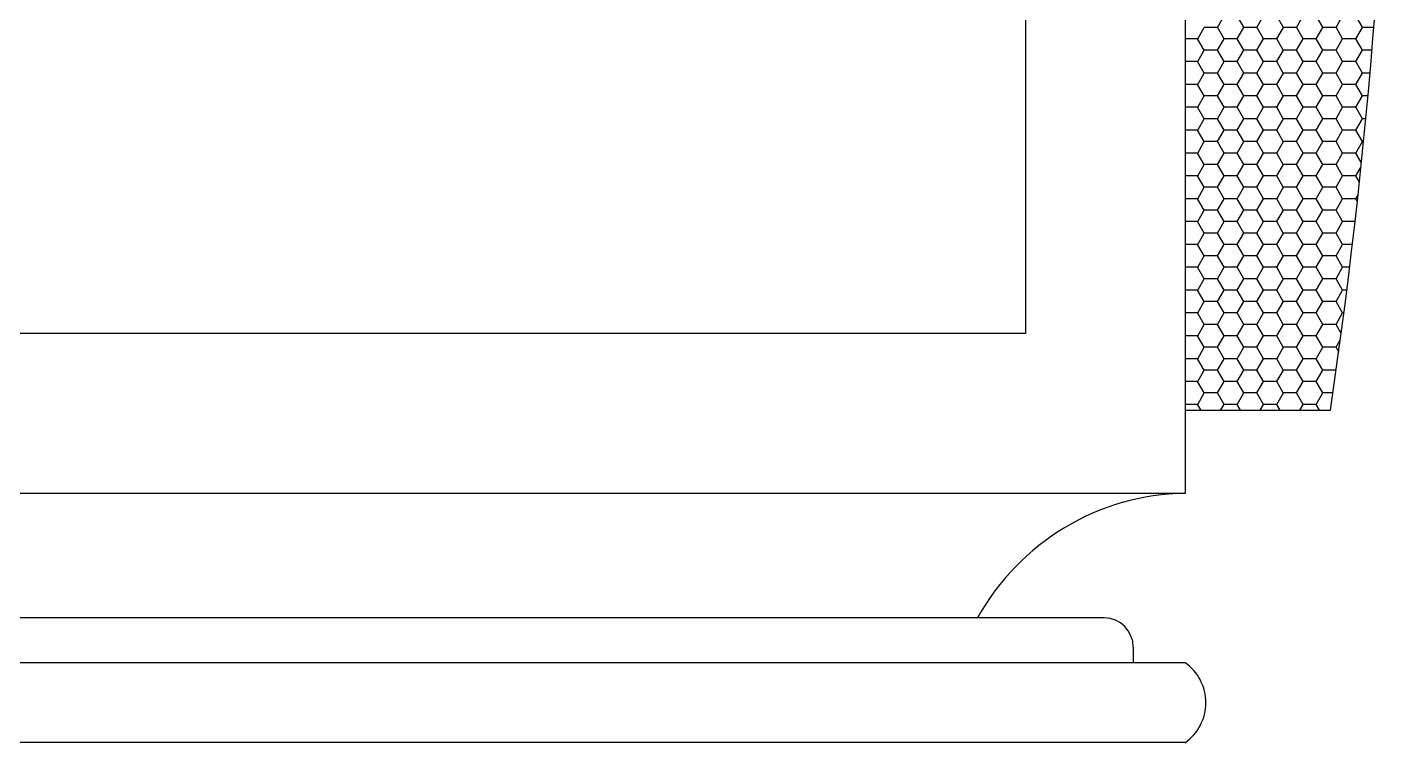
# Model space of a CAD drawing. Header units: millimetres. Extents: x 1474 to 2240, y 2278 to 2630.
# Drawn here: x 2224.448 to 2225.158, y 2607.948 to 2608.319 of the extents above; entities that cross this region are included whole.
import ezdxf

# ---------------------------------------------------------------- set-up
doc = ezdxf.new("R2010")
doc.units = ezdxf.units.MM
doc.layers.add('3', color=3, linetype='Continuous')

msp = doc.modelspace()

# ---------------------------------------------------------------- linework, layer by layer
at = {"layer": '3', "color": 5, "linetype": 'Continuous'}
for p, q in [((2225.0497, 2609.0487), (2225.0497, 2608.07728)), ((2224.96667, 2608.96568), (2224.96667, 2608.16031)), ((2225.06651, 2608.31936), (2225.06993, 2608.3253)), ((2225.08021, 2608.31937), (2225.07678, 2608.3253)), ((2225.08707, 2608.31936), (2225.0905, 2608.3253)), ((2225.10077, 2608.31937), (2225.09735, 2608.3253)), ((2225.10763, 2608.31936), (2225.11106, 2608.3253)), ((2225.12134, 2608.31937), (2225.11791, 2608.3253)), ((2225.12819, 2608.31936), (2225.13162, 2608.3253)), ((2225.1419, 2608.31937), (2225.13847, 2608.3253)), ((2225.05623, 2608.31343), (2225.05965, 2608.31936)), ((2225.0665, 2608.31936), (2225.05965, 2608.31936)), ((2225.06993, 2608.31343), (2225.0665, 2608.31937)), ((2225.07679, 2608.31343), (2225.08022, 2608.31936)), ((2225.08706, 2608.31936), (2225.08021, 2608.31936)), ((2225.09049, 2608.31343), (2225.08707, 2608.31937)), ((2225.09735, 2608.31343), (2225.10078, 2608.31936)), ((2225.10763, 2608.31936), (2225.10077, 2608.31936)), ((2225.11105, 2608.31343), (2225.10763, 2608.31937)), ((2225.11791, 2608.31343), (2225.12134, 2608.31936)), ((2225.12819, 2608.31936), (2225.12133, 2608.31936)), ((2225.13162, 2608.31343), (2225.12819, 2608.31937)), ((2225.13847, 2608.31343), (2225.1419, 2608.31936)), ((2225.14786, 2608.31936), (2225.1419, 2608.31936)), ((2225.05622, 2608.31343), (2225.0497, 2608.31343)), ((2225.05965, 2608.3075), (2225.05622, 2608.31343)), ((2225.06651, 2608.30749), (2225.06993, 2608.31343)), ((2225.07678, 2608.31343), (2225.06993, 2608.31343)), ((2225.08021, 2608.3075), (2225.07678, 2608.31343)), ((2225.08707, 2608.30749), (2225.0905, 2608.31343)), ((2225.09735, 2608.31343), (2225.09049, 2608.31343)), ((2225.10077, 2608.3075), (2225.09735, 2608.31343)), ((2225.10763, 2608.30749), (2225.11106, 2608.31343)), ((2225.11791, 2608.31343), (2225.11105, 2608.31343)), ((2225.12134, 2608.3075), (2225.11791, 2608.31343)), ((2225.12819, 2608.30749), (2225.13162, 2608.31343)), ((2225.13847, 2608.31343), (2225.13162, 2608.31343)), ((2225.1419, 2608.3075), (2225.13847, 2608.31343)), ((2225.05622, 2608.30155), (2225.0497, 2608.30155)), ((2225.05965, 2608.29562), (2225.05622, 2608.30156)), ((2225.05623, 2608.30156), (2225.05965, 2608.30749)), ((2225.0665, 2608.30749), (2225.05965, 2608.30749)), ((2225.06993, 2608.30156), (2225.0665, 2608.3075)), ((2225.06651, 2608.29562), (2225.06993, 2608.30156)), ((2225.07678, 2608.30155), (2225.06993, 2608.30155)), ((2225.08021, 2608.29562), (2225.07678, 2608.30156)), ((2225.07679, 2608.30156), (2225.08022, 2608.30749)), ((2225.08706, 2608.30749), (2225.08021, 2608.30749)), ((2225.09049, 2608.30156), (2225.08707, 2608.3075)), ((2225.08707, 2608.29562), (2225.0905, 2608.30156)), ((2225.09735, 2608.30155), (2225.09049, 2608.30155)), ((2225.09735, 2608.30156), (2225.10078, 2608.30749)), ((2225.10077, 2608.29562), (2225.09735, 2608.30156)), ((2225.10763, 2608.30749), (2225.10077, 2608.30749)), ((2225.11105, 2608.30156), (2225.10763, 2608.3075)), ((2225.10763, 2608.29562), (2225.11106, 2608.30156)), ((2225.11791, 2608.30155), (2225.11105, 2608.30155)), ((2225.11791, 2608.30156), (2225.12134, 2608.30749)), ((2225.12134, 2608.29562), (2225.11791, 2608.30156)), ((2225.12819, 2608.30749), (2225.12133, 2608.30749)), ((2225.13162, 2608.30156), (2225.12819, 2608.3075)), ((2225.12819, 2608.29562), (2225.13162, 2608.30156)), ((2225.13847, 2608.30155), (2225.13162, 2608.30155)), ((2225.13847, 2608.30156), (2225.1419, 2608.30749)), ((2225.1419, 2608.29562), (2225.13847, 2608.30156)), ((2225.14688, 2608.30749), (2225.1419, 2608.30749)), ((2225.05623, 2608.28968), (2225.05965, 2608.29562)), ((2225.0665, 2608.29562), (2225.05965, 2608.29562)), ((2225.06993, 2608.28969), (2225.0665, 2608.29562)), ((2225.07679, 2608.28968), (2225.08022, 2608.29562)), ((2225.08706, 2608.29562), (2225.08021, 2608.29562)), ((2225.09049, 2608.28969), (2225.08707, 2608.29562)), ((2225.09735, 2608.28968), (2225.10078, 2608.29562)), ((2225.10763, 2608.29562), (2225.10077, 2608.29562)), ((2225.11105, 2608.28969), (2225.10763, 2608.29562)), ((2225.11791, 2608.28968), (2225.12134, 2608.29562)), ((2225.12819, 2608.29562), (2225.12133, 2608.29562)), ((2225.13162, 2608.28969), (2225.12819, 2608.29562)), ((2225.13847, 2608.28968), (2225.1419, 2608.29562)), ((2225.14586, 2608.29562), (2225.1419, 2608.29562)), ((2225.05622, 2608.28968), (2225.0497, 2608.28968)), ((2225.05965, 2608.28375), (2225.05622, 2608.28969)), ((2225.06651, 2608.28375), (2225.06993, 2608.28968)), ((2225.07678, 2608.28968), (2225.06993, 2608.28968)), ((2225.08021, 2608.28375), (2225.07678, 2608.28969)), ((2225.08707, 2608.28375), (2225.0905, 2608.28968)), ((2225.09735, 2608.28968), (2225.09049, 2608.28968)), ((2225.10077, 2608.28375), (2225.09735, 2608.28969)), ((2225.10763, 2608.28375), (2225.11106, 2608.28968)), ((2225.11791, 2608.28968), (2225.11105, 2608.28968)), ((2225.12134, 2608.28375), (2225.11791, 2608.28969)), ((2225.12819, 2608.28375), (2225.13162, 2608.28968)), ((2225.13847, 2608.28968), (2225.13162, 2608.28968)), ((2225.1419, 2608.28375), (2225.13847, 2608.28969)), ((2225.05623, 2608.27781), (2225.05965, 2608.28375)), ((2225.0665, 2608.28375), (2225.05965, 2608.28375)), ((2225.06993, 2608.27782), (2225.0665, 2608.28375)), ((2225.07679, 2608.27781), (2225.08022, 2608.28375)), ((2225.08706, 2608.28375), (2225.08021, 2608.28375)), ((2225.09049, 2608.27782), (2225.08707, 2608.28375)), ((2225.09735, 2608.27781), (2225.10078, 2608.28375)), ((2225.10763, 2608.28375), (2225.10077, 2608.28375)), ((2225.11105, 2608.27782), (2225.10763, 2608.28375)), ((2225.11791, 2608.27781), (2225.12134, 2608.28375)), ((2225.12819, 2608.28375), (2225.12133, 2608.28375)), ((2225.13162, 2608.27782), (2225.12819, 2608.28375)), ((2225.13847, 2608.27781), (2225.1419, 2608.28375)), ((2225.14479, 2608.28375), (2225.1419, 2608.28375)), ((2225.05622, 2608.27781), (2225.0497, 2608.27781)), ((2225.05965, 2608.27188), (2225.05622, 2608.27782)), ((2225.06651, 2608.27188), (2225.06993, 2608.27781)), ((2225.07678, 2608.27781), (2225.06993, 2608.27781)), ((2225.08021, 2608.27188), (2225.07678, 2608.27782)), ((2225.08707, 2608.27188), (2225.0905, 2608.27781)), ((2225.09735, 2608.27781), (2225.09049, 2608.27781)), ((2225.10077, 2608.27188), (2225.09735, 2608.27782)), ((2225.10763, 2608.27188), (2225.11106, 2608.27781)), ((2225.11791, 2608.27781), (2225.11105, 2608.27781)), ((2225.12134, 2608.27188), (2225.11791, 2608.27782)), ((2225.12819, 2608.27188), (2225.13162, 2608.27781)), ((2225.13847, 2608.27781), (2225.13162, 2608.27781)), ((2225.1419, 2608.27188), (2225.13847, 2608.27782)), ((2225.05622, 2608.26594), (2225.0497, 2608.26594)), ((2225.05965, 2608.26001), (2225.05622, 2608.26595)), ((2225.05623, 2608.26594), (2225.05965, 2608.27188)), ((2225.0665, 2608.27188), (2225.05965, 2608.27188)), ((2225.06993, 2608.26595), (2225.0665, 2608.27188)), ((2225.06651, 2608.26001), (2225.06993, 2608.26594)), ((2225.07678, 2608.26594), (2225.06993, 2608.26594)), ((2225.08021, 2608.26001), (2225.07678, 2608.26595)), ((2225.07679, 2608.26594), (2225.08022, 2608.27188)), ((2225.08706, 2608.27188), (2225.08021, 2608.27188)), ((2225.09049, 2608.26595), (2225.08707, 2608.27188)), ((2225.08707, 2608.26001), (2225.0905, 2608.26594)), ((2225.09735, 2608.26594), (2225.09049, 2608.26594)), ((2225.09735, 2608.26594), (2225.10078, 2608.27188)), ((2225.10077, 2608.26001), (2225.09735, 2608.26595)), ((2225.10763, 2608.27188), (2225.10077, 2608.27188)), ((2225.11105, 2608.26595), (2225.10763, 2608.27188)), ((2225.10763, 2608.26001), (2225.11106, 2608.26594)), ((2225.11791, 2608.26594), (2225.11105, 2608.26594)), ((2225.11791, 2608.26594), (2225.12134, 2608.27188)), ((2225.12134, 2608.26001), (2225.11791, 2608.26595)), ((2225.12819, 2608.27188), (2225.12133, 2608.27188)), ((2225.13162, 2608.26595), (2225.12819, 2608.27188)), ((2225.12819, 2608.26001), (2225.13162, 2608.26594)), ((2225.13847, 2608.26594), (2225.13162, 2608.26594)), ((2225.13847, 2608.26594), (2225.1419, 2608.27188)), ((2225.1419, 2608.26001), (2225.13847, 2608.26595)), ((2225.14367, 2608.27188), (2225.1419, 2608.27188)), ((2225.05623, 2608.25407), (2225.05965, 2608.26001)), ((2225.0665, 2608.26), (2225.05965, 2608.26)), ((2225.06993, 2608.25407), (2225.0665, 2608.26001)), ((2225.07679, 2608.25407), (2225.08022, 2608.26001)), ((2225.08706, 2608.26), (2225.08021, 2608.26)), ((2225.09049, 2608.25407), (2225.08707, 2608.26001)), ((2225.09735, 2608.25407), (2225.10078, 2608.26001)), ((2225.10763, 2608.26), (2225.10077, 2608.26)), ((2225.11105, 2608.25407), (2225.10763, 2608.26001)), ((2225.11791, 2608.25407), (2225.12134, 2608.26001)), ((2225.12819, 2608.26), (2225.12133, 2608.26)), ((2225.13162, 2608.25407), (2225.12819, 2608.26001)), ((2225.13847, 2608.25407), (2225.1419, 2608.26001)), ((2225.1425, 2608.26), (2225.1419, 2608.26)), ((2225.05622, 2608.25407), (2225.0497, 2608.25407)), ((2225.05965, 2608.24814), (2225.05622, 2608.25407)), ((2225.06651, 2608.24814), (2225.06993, 2608.25407)), ((2225.07678, 2608.25407), (2225.06993, 2608.25407)), ((2225.08021, 2608.24814), (2225.07678, 2608.25407)), ((2225.08707, 2608.24814), (2225.0905, 2608.25407)), ((2225.09735, 2608.25407), (2225.09049, 2608.25407)), ((2225.10077, 2608.24814), (2225.09735, 2608.25407)), ((2225.10763, 2608.24814), (2225.11106, 2608.25407)), ((2225.11791, 2608.25407), (2225.11105, 2608.25407)), ((2225.12134, 2608.24814), (2225.11791, 2608.25407)), ((2225.12819, 2608.24814), (2225.13162, 2608.25407)), ((2225.13847, 2608.25407), (2225.13162, 2608.25407)), ((2225.14138, 2608.24903), (2225.13847, 2608.25407)), ((2225.05623, 2608.2422), (2225.05965, 2608.24814)), ((2225.0665, 2608.24813), (2225.05965, 2608.24813)), ((2225.06993, 2608.2422), (2225.0665, 2608.24814)), ((2225.07679, 2608.2422), (2225.08022, 2608.24814)), ((2225.08706, 2608.24813), (2225.08021, 2608.24813)), ((2225.09049, 2608.2422), (2225.08707, 2608.24814)), ((2225.09735, 2608.2422), (2225.10078, 2608.24814)), ((2225.10763, 2608.24813), (2225.10077, 2608.24813)), ((2225.11105, 2608.2422), (2225.10763, 2608.24814)), ((2225.11791, 2608.2422), (2225.12134, 2608.24814)), ((2225.12819, 2608.24813), (2225.12133, 2608.24813)), ((2225.13162, 2608.2422), (2225.12819, 2608.24814)), ((2225.13847, 2608.2422), (2225.14116, 2608.24685)), ((2225.05622, 2608.2422), (2225.0497, 2608.2422)), ((2225.05965, 2608.23627), (2225.05622, 2608.2422)), ((2225.06651, 2608.23626), (2225.06993, 2608.2422)), ((2225.07678, 2608.2422), (2225.06993, 2608.2422)), ((2225.08021, 2608.23627), (2225.07678, 2608.2422)), ((2225.08707, 2608.23626), (2225.0905, 2608.2422)), ((2225.09735, 2608.2422), (2225.09049, 2608.2422)), ((2225.10077, 2608.23627), (2225.09735, 2608.2422)), ((2225.10763, 2608.23626), (2225.11106, 2608.2422)), ((2225.11791, 2608.2422), (2225.11105, 2608.2422)), ((2225.12134, 2608.23627), (2225.11791, 2608.2422)), ((2225.12819, 2608.23626), (2225.13162, 2608.2422)), ((2225.13847, 2608.2422), (2225.13162, 2608.2422)), ((2225.14032, 2608.23899), (2225.13847, 2608.2422)), ((2225.05622, 2608.23033), (2225.0497, 2608.23033)), ((2225.05965, 2608.2244), (2225.05622, 2608.23033)), ((2225.05623, 2608.23033), (2225.05965, 2608.23626)), ((2225.0665, 2608.23626), (2225.05965, 2608.23626)), ((2225.06993, 2608.23033), (2225.0665, 2608.23627)), ((2225.06651, 2608.22439), (2225.06993, 2608.23033)), ((2225.07678, 2608.23033), (2225.06993, 2608.23033)), ((2225.08021, 2608.2244), (2225.07678, 2608.23033)), ((2225.07679, 2608.23033), (2225.08022, 2608.23626)), ((2225.08706, 2608.23626), (2225.08021, 2608.23626)), ((2225.09049, 2608.23033), (2225.08707, 2608.23627)), ((2225.08707, 2608.22439), (2225.0905, 2608.23033)), ((2225.09735, 2608.23033), (2225.09049, 2608.23033)), ((2225.09735, 2608.23033), (2225.10078, 2608.23626)), ((2225.10077, 2608.2244), (2225.09735, 2608.23033)), ((2225.10763, 2608.23626), (2225.10077, 2608.23626)), ((2225.11105, 2608.23033), (2225.10763, 2608.23627)), ((2225.10763, 2608.22439), (2225.11106, 2608.23033)), ((2225.11791, 2608.23033), (2225.11105, 2608.23033)), ((2225.11791, 2608.23033), (2225.12134, 2608.23626)), ((2225.12134, 2608.2244), (2225.11791, 2608.23033)), ((2225.12819, 2608.23626), (2225.12133, 2608.23626)), ((2225.13162, 2608.23033), (2225.12819, 2608.23627)), ((2225.12819, 2608.22439), (2225.13162, 2608.23033)), ((2225.13847, 2608.23033), (2225.13162, 2608.23033)), ((2225.13847, 2608.23033), (2225.1396, 2608.23227)), ((2225.13924, 2608.229), (2225.13847, 2608.23033)), ((2225.05623, 2608.21846), (2225.05965, 2608.22439)), ((2225.0665, 2608.22439), (2225.05965, 2608.22439)), ((2225.06993, 2608.21846), (2225.0665, 2608.2244)), ((2225.07679, 2608.21846), (2225.08022, 2608.22439)), ((2225.08706, 2608.22439), (2225.08021, 2608.22439)), ((2225.09049, 2608.21846), (2225.08707, 2608.2244)), ((2225.09735, 2608.21846), (2225.10078, 2608.22439)), ((2225.10763, 2608.22439), (2225.10077, 2608.22439)), ((2225.11105, 2608.21846), (2225.10763, 2608.2244)), ((2225.11791, 2608.21846), (2225.12134, 2608.22439)), ((2225.12819, 2608.22439), (2225.12133, 2608.22439)), ((2225.13162, 2608.21846), (2225.12819, 2608.2244)), ((2225.05622, 2608.21845), (2225.0497, 2608.21845)), ((2225.05965, 2608.21252), (2225.05622, 2608.21846)), ((2225.06651, 2608.21252), (2225.06993, 2608.21846)), ((2225.07678, 2608.21845), (2225.06993, 2608.21845)), ((2225.08021, 2608.21252), (2225.07678, 2608.21846)), ((2225.08707, 2608.21252), (2225.0905, 2608.21846)), ((2225.09735, 2608.21845), (2225.09049, 2608.21845)), ((2225.10077, 2608.21252), (2225.09735, 2608.21846)), ((2225.10763, 2608.21252), (2225.11106, 2608.21846)), ((2225.11791, 2608.21845), (2225.11105, 2608.21845)), ((2225.12134, 2608.21252), (2225.11791, 2608.21846)), ((2225.12819, 2608.21252), (2225.13162, 2608.21846)), ((2225.13805, 2608.21845), (2225.13162, 2608.21845)), ((2225.05623, 2608.20659), (2225.05965, 2608.21252)), ((2225.0665, 2608.21252), (2225.05965, 2608.21252)), ((2225.06993, 2608.20659), (2225.0665, 2608.21252)), ((2225.07679, 2608.20659), (2225.08022, 2608.21252)), ((2225.08706, 2608.21252), (2225.08021, 2608.21252)), ((2225.09049, 2608.20659), (2225.08707, 2608.21252)), ((2225.09735, 2608.20659), (2225.10078, 2608.21252)), ((2225.10763, 2608.21252), (2225.10077, 2608.21252)), ((2225.11105, 2608.20659), (2225.10763, 2608.21252)), ((2225.11791, 2608.20659), (2225.12134, 2608.21252)), ((2225.12819, 2608.21252), (2225.12133, 2608.21252)), ((2225.13162, 2608.20659), (2225.12819, 2608.21252)), ((2225.05622, 2608.20658), (2225.0497, 2608.20658)), ((2225.05965, 2608.20065), (2225.05622, 2608.20659)), ((2225.06651, 2608.20065), (2225.06993, 2608.20659)), ((2225.07678, 2608.20658), (2225.06993, 2608.20658)), ((2225.08021, 2608.20065), (2225.07678, 2608.20659)), ((2225.08707, 2608.20065), (2225.0905, 2608.20659)), ((2225.09735, 2608.20658), (2225.09049, 2608.20658)), ((2225.10077, 2608.20065), (2225.09735, 2608.20659)), ((2225.10763, 2608.20065), (2225.11106, 2608.20659)), ((2225.11791, 2608.20658), (2225.11105, 2608.20658)), ((2225.12134, 2608.20065), (2225.11791, 2608.20659)), ((2225.12819, 2608.20065), (2225.13162, 2608.20659)), ((2225.13668, 2608.20658), (2225.13162, 2608.20658)), ((2225.05622, 2608.19471), (2225.0497, 2608.19471)), ((2225.05965, 2608.18878), (2225.05622, 2608.19472)), ((2225.05623, 2608.19471), (2225.05965, 2608.20065)), ((2225.0665, 2608.20065), (2225.05965, 2608.20065)), ((2225.06993, 2608.19472), (2225.0665, 2608.20065)), ((2225.06651, 2608.18878), (2225.06993, 2608.19471)), ((2225.07678, 2608.19471), (2225.06993, 2608.19471)), ((2225.08021, 2608.18878), (2225.07678, 2608.19472)), ((2225.07679, 2608.19471), (2225.08022, 2608.20065)), ((2225.08706, 2608.20065), (2225.08021, 2608.20065)), ((2225.09049, 2608.19472), (2225.08707, 2608.20065)), ((2225.08707, 2608.18878), (2225.0905, 2608.19471)), ((2225.09735, 2608.19471), (2225.09049, 2608.19471)), ((2225.09735, 2608.19471), (2225.10078, 2608.20065)), ((2225.10077, 2608.18878), (2225.09735, 2608.19472)), ((2225.10763, 2608.20065), (2225.10077, 2608.20065)), ((2225.11105, 2608.19472), (2225.10763, 2608.20065)), ((2225.10763, 2608.18878), (2225.11106, 2608.19471)), ((2225.11791, 2608.19471), (2225.11105, 2608.19471)), ((2225.11791, 2608.19471), (2225.12134, 2608.20065)), ((2225.12134, 2608.18878), (2225.11791, 2608.19472)), ((2225.12819, 2608.20065), (2225.12133, 2608.20065)), ((2225.13162, 2608.19472), (2225.12819, 2608.20065)), ((2225.12819, 2608.18878), (2225.13162, 2608.19471)), ((2225.13525, 2608.19471), (2225.13162, 2608.19471)), ((2225.05623, 2608.18284), (2225.05965, 2608.18878)), ((2225.0665, 2608.18878), (2225.05965, 2608.18878)), ((2225.06993, 2608.18285), (2225.0665, 2608.18878)), ((2225.07679, 2608.18284), (2225.08022, 2608.18878)), ((2225.08706, 2608.18878), (2225.08021, 2608.18878)), ((2225.09049, 2608.18285), (2225.08707, 2608.18878)), ((2225.09735, 2608.18284), (2225.10078, 2608.18878)), ((2225.10763, 2608.18878), (2225.10077, 2608.18878)), ((2225.11105, 2608.18285), (2225.10763, 2608.18878)), ((2225.11791, 2608.18284), (2225.12134, 2608.18878)), ((2225.12819, 2608.18878), (2225.12133, 2608.18878)), ((2225.13162, 2608.18285), (2225.12819, 2608.18878)), ((2225.05622, 2608.18284), (2225.0497, 2608.18284)), ((2225.05965, 2608.17691), (2225.05622, 2608.18285)), ((2225.06651, 2608.17691), (2225.06993, 2608.18284)), ((2225.07678, 2608.18284), (2225.06993, 2608.18284)), ((2225.08021, 2608.17691), (2225.07678, 2608.18285)), ((2225.08707, 2608.17691), (2225.0905, 2608.18284)), ((2225.09735, 2608.18284), (2225.09049, 2608.18284)), ((2225.10077, 2608.17691), (2225.09735, 2608.18285)), ((2225.10763, 2608.17691), (2225.11106, 2608.18284)), ((2225.11791, 2608.18284), (2225.11105, 2608.18284)), ((2225.12134, 2608.17691), (2225.11791, 2608.18285)), ((2225.12819, 2608.17691), (2225.13162, 2608.18284)), ((2225.13378, 2608.18284), (2225.13162, 2608.18284)), ((2225.05623, 2608.17097), (2225.05965, 2608.17691)), ((2225.0665, 2608.17691), (2225.05965, 2608.17691)), ((2225.06993, 2608.17097), (2225.0665, 2608.17691)), ((2225.07679, 2608.17097), (2225.08022, 2608.17691)), ((2225.08706, 2608.17691), (2225.08021, 2608.17691)), ((2225.09049, 2608.17097), (2225.08707, 2608.17691)), ((2225.09735, 2608.17097), (2225.10078, 2608.17691)), ((2225.10763, 2608.17691), (2225.10077, 2608.17691)), ((2225.11105, 2608.17097), (2225.10763, 2608.17691)), ((2225.11791, 2608.17097), (2225.12134, 2608.17691)), ((2225.12819, 2608.17691), (2225.12133, 2608.17691)), ((2225.13162, 2608.17097), (2225.12819, 2608.17691)), ((2225.05622, 2608.17097), (2225.0497, 2608.17097)), ((2225.05965, 2608.16504), (2225.05622, 2608.17097)), ((2225.06651, 2608.16504), (2225.06993, 2608.17097)), ((2225.07678, 2608.17097), (2225.06993, 2608.17097)), ((2225.08021, 2608.16504), (2225.07678, 2608.17097)), ((2225.08707, 2608.16504), (2225.0905, 2608.17097)), ((2225.09735, 2608.17097), (2225.09049, 2608.17097)), ((2225.10077, 2608.16504), (2225.09735, 2608.17097)), ((2225.10763, 2608.16504), (2225.11106, 2608.17097)), ((2225.11791, 2608.17097), (2225.11105, 2608.17097)), ((2225.12134, 2608.16504), (2225.11791, 2608.17097)), ((2225.12819, 2608.16504), (2225.13162, 2608.17097)), ((2225.13226, 2608.17097), (2225.13162, 2608.17097)), ((2224.96667, 2608.16031), (2223.8375, 2608.16031)), ((2225.05622, 2608.1591), (2225.0497, 2608.1591)), ((2225.05965, 2608.15317), (2225.05622, 2608.1591)), ((2225.05623, 2608.1591), (2225.05965, 2608.16504)), ((2225.0665, 2608.16503), (2225.05965, 2608.16503)), ((2225.06993, 2608.1591), (2225.0665, 2608.16504)), ((2225.06651, 2608.15316), (2225.06993, 2608.1591)), ((2225.07678, 2608.1591), (2225.06993, 2608.1591)), ((2225.08021, 2608.15317), (2225.07678, 2608.1591)), ((2225.07679, 2608.1591), (2225.08022, 2608.16504)), ((2225.08706, 2608.16503), (2225.08021, 2608.16503)), ((2225.09049, 2608.1591), (2225.08707, 2608.16504)), ((2225.08707, 2608.15316), (2225.0905, 2608.1591)), ((2225.09735, 2608.1591), (2225.09049, 2608.1591)), ((2225.09735, 2608.1591), (2225.10078, 2608.16504)), ((2225.10077, 2608.15317), (2225.09735, 2608.1591)), ((2225.10763, 2608.16503), (2225.10077, 2608.16503)), ((2225.11105, 2608.1591), (2225.10763, 2608.16504)), ((2225.10763, 2608.15316), (2225.11106, 2608.1591)), ((2225.11791, 2608.1591), (2225.11105, 2608.1591)), ((2225.11791, 2608.1591), (2225.12134, 2608.16504)), ((2225.12134, 2608.15317), (2225.11791, 2608.1591)), ((2225.12819, 2608.16503), (2225.12133, 2608.16503)), ((2225.13087, 2608.1604), (2225.12819, 2608.16504)), ((2225.05623, 2608.14723), (2225.05965, 2608.15316)), ((2225.0665, 2608.15316), (2225.05965, 2608.15316)), ((2225.06993, 2608.14723), (2225.0665, 2608.15317)), ((2225.07679, 2608.14723), (2225.08022, 2608.15316)), ((2225.08706, 2608.15316), (2225.08021, 2608.15316)), ((2225.09049, 2608.14723), (2225.08707, 2608.15317)), ((2225.09735, 2608.14723), (2225.10078, 2608.15316)), ((2225.10763, 2608.15316), (2225.10077, 2608.15316)), ((2225.11105, 2608.14723), (2225.10763, 2608.15317)), ((2225.11791, 2608.14723), (2225.12134, 2608.15316)), ((2225.12819, 2608.15316), (2225.12133, 2608.15316)), ((2225.12819, 2608.15316), (2225.13041, 2608.157)), ((2225.12956, 2608.15078), (2225.12819, 2608.15317)), ((2225.05622, 2608.14723), (2225.0497, 2608.14723)), ((2225.05965, 2608.1413), (2225.05622, 2608.14723)), ((2225.06651, 2608.14129), (2225.06993, 2608.14723)), ((2225.07678, 2608.14723), (2225.06993, 2608.14723)), ((2225.08021, 2608.1413), (2225.07678, 2608.14723)), ((2225.08707, 2608.14129), (2225.0905, 2608.14723)), ((2225.09735, 2608.14723), (2225.09049, 2608.14723)), ((2225.10077, 2608.1413), (2225.09735, 2608.14723)), ((2225.10763, 2608.14129), (2225.11106, 2608.14723)), ((2225.11791, 2608.14723), (2225.11105, 2608.14723)), ((2225.12134, 2608.1413), (2225.11791, 2608.14723)), ((2225.05623, 2608.13536), (2225.05965, 2608.14129)), ((2225.0665, 2608.14129), (2225.05965, 2608.14129)), ((2225.06993, 2608.13536), (2225.0665, 2608.1413)), ((2225.07679, 2608.13536), (2225.08022, 2608.14129)), ((2225.08706, 2608.14129), (2225.08021, 2608.14129)), ((2225.09049, 2608.13536), (2225.08707, 2608.1413)), ((2225.09735, 2608.13536), (2225.10078, 2608.14129)), ((2225.10763, 2608.14129), (2225.10077, 2608.14129)), ((2225.11105, 2608.13536), (2225.10763, 2608.1413)), ((2225.11791, 2608.13536), (2225.12134, 2608.14129)), ((2225.12819, 2608.14129), (2225.12133, 2608.14129)), ((2225.12819, 2608.14129), (2225.12827, 2608.14142)), ((2225.12824, 2608.14121), (2225.12819, 2608.1413)), ((2225.05622, 2608.13536), (2225.0497, 2608.13536)), ((2225.05965, 2608.12942), (2225.05622, 2608.13536)), ((2225.06651, 2608.12942), (2225.06993, 2608.13536)), ((2225.07678, 2608.13536), (2225.06993, 2608.13536)), ((2225.08021, 2608.12942), (2225.07678, 2608.13536)), ((2225.08707, 2608.12942), (2225.0905, 2608.13536)), ((2225.09735, 2608.13536), (2225.09049, 2608.13536)), ((2225.10077, 2608.12942), (2225.09735, 2608.13536)), ((2225.10763, 2608.12942), (2225.11106, 2608.13536)), ((2225.11791, 2608.13536), (2225.11105, 2608.13536)), ((2225.12134, 2608.12942), (2225.11791, 2608.13536)), ((2225.05622, 2608.12348), (2225.0497, 2608.12348)), ((2225.05798, 2608.12045), (2225.05622, 2608.12349)), ((2225.05623, 2608.12349), (2225.05965, 2608.12942)), ((2225.0665, 2608.12942), (2225.05965, 2608.12942)), ((2225.06993, 2608.12349), (2225.0665, 2608.12942)), ((2225.06818, 2608.12045), (2225.06993, 2608.12349)), ((2225.07678, 2608.12348), (2225.06993, 2608.12348)), ((2225.07854, 2608.12045), (2225.07678, 2608.12349)), ((2225.07679, 2608.12349), (2225.08022, 2608.12942)), ((2225.08706, 2608.12942), (2225.08021, 2608.12942)), ((2225.09049, 2608.12349), (2225.08707, 2608.12942)), ((2225.08875, 2608.12045), (2225.0905, 2608.12349)), ((2225.09735, 2608.12348), (2225.09049, 2608.12348)), ((2225.09735, 2608.12349), (2225.10078, 2608.12942)), ((2225.0991, 2608.12045), (2225.09735, 2608.12349)), ((2225.10763, 2608.12942), (2225.10077, 2608.12942)), ((2225.11105, 2608.12349), (2225.10763, 2608.12942)), ((2225.10931, 2608.12045), (2225.11106, 2608.12349)), ((2225.11791, 2608.12348), (2225.11105, 2608.12348)), ((2225.11791, 2608.12349), (2225.12134, 2608.12942)), ((2225.11966, 2608.12045), (2225.11791, 2608.12349)), ((2225.12656, 2608.12942), (2225.12133, 2608.12942)), ((2225.0497, 2608.12045), (2225.12526, 2608.12045)), ((2225.0497, 2608.07728), (2223.75447, 2608.07728)), ((2225.00763, 2608.01252), (2223.79654, 2608.01252)), ((2225.02274, 2607.99741), (2225.02274, 2607.98927)), ((2225.0497, 2607.98927), (2223.75447, 2607.98927)), ((2225.0497, 2607.94776), (2223.75447, 2607.94776))]:
    msp.add_line(p, q, dxfattribs=at)
for centre, radius, start, end in [((2222.11744, 2608.56299), 3.0402, 351.63017, 8.36983), ((2225.05151, 2607.95195), 0.12535, 90.82412, 151.10339), ((2225.00763, 2607.99741), 0.01511, 0, 90), ((2225.03514, 2607.96851), 0.02536, 305.05541, 54.94459)]:
    msp.add_arc(centre, radius, start, end, dxfattribs=at)

doc.saveas('drawing.dxf')
